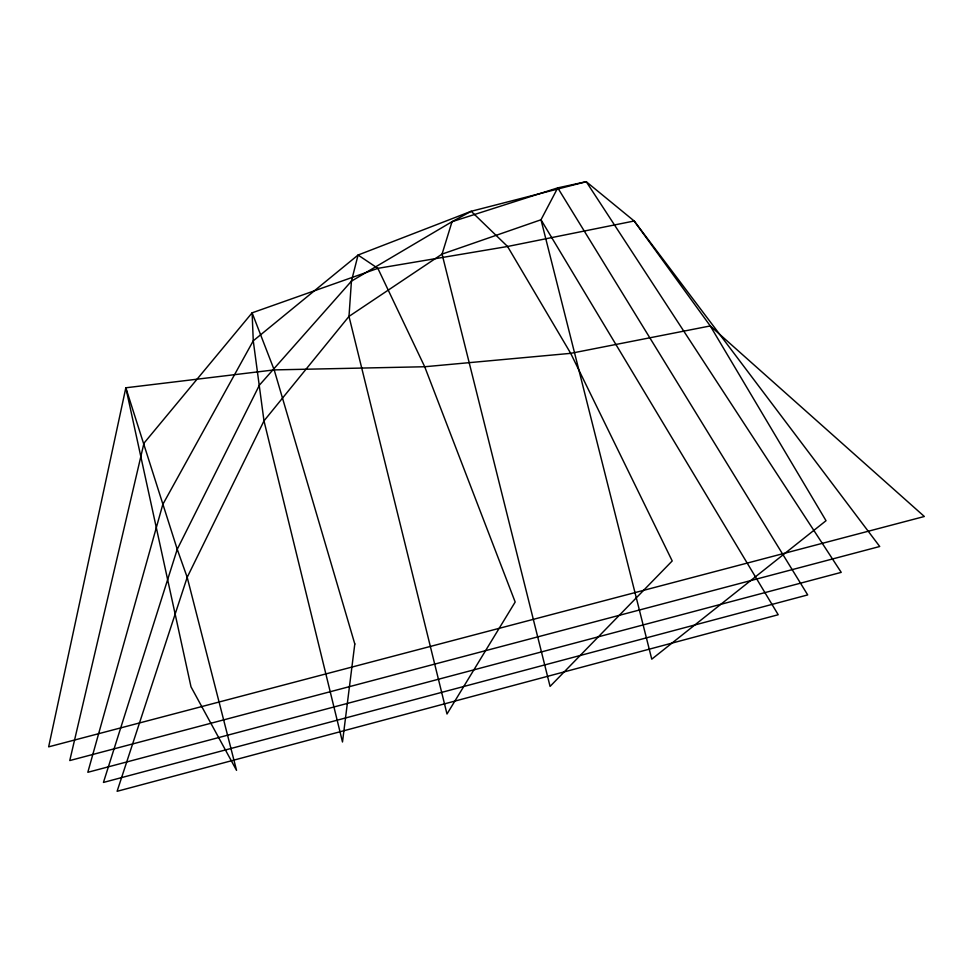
<?xml version="1.0" encoding="UTF-8"?>
<svg xmlns="http://www.w3.org/2000/svg" width="973" height="973" viewBox="0 0 973 973"><rect width="100%" height="100%" fill="white"/><g stroke="black" fill="none" stroke-linecap="round" stroke-linejoin="round"><path stroke-width="1.46" d="M351.435 281.148L348.991 316.395L446.996 714L515.179 602.032L424.702 366.748L377.865 268.353L358.064 255.035L253.26 340.818L162.819 504.403L87.825 772.294L841.231 572.367L586.245 181.696L557.748 187.874L452.031 221.698L351.435 281.148L259.426 385.126L177.244 549.283L103.442 782.438L807.699 594.917L557.748 187.874L541 219.764L651.764 659.171L826.028 520.713L710.266 325.943L634.177 220.993L586.245 181.696L471.187 211.287L358.064 255.035L351.435 281.148M354.804 643.98L342.496 741.985L263.987 420.883L253.26 340.818L252.116 312.832L377.865 268.353L507.565 246.485L634.177 220.993L879.726 546.498L69.764 760.558L143.955 443.202L252.116 312.832L274.191 369.898L354.804 643.98M125.833 387.789L48.65 746.85L924.35 516.493L710.266 325.943L570.701 353.345L424.702 366.748L274.191 369.898L125.833 387.789L191 686.829L236.548 770.361L187.193 577.317L177.244 549.283L125.833 387.789M452.031 221.698L442.058 254.099L550.073 686.403L672.209 560.947L570.701 353.345L507.565 246.485L471.187 211.287L452.031 221.698M187.193 577.317L117.101 791.304L778.205 614.741L541 219.764L442.058 254.099L348.991 316.395L263.987 420.883L187.193 577.317"/></g></svg>
